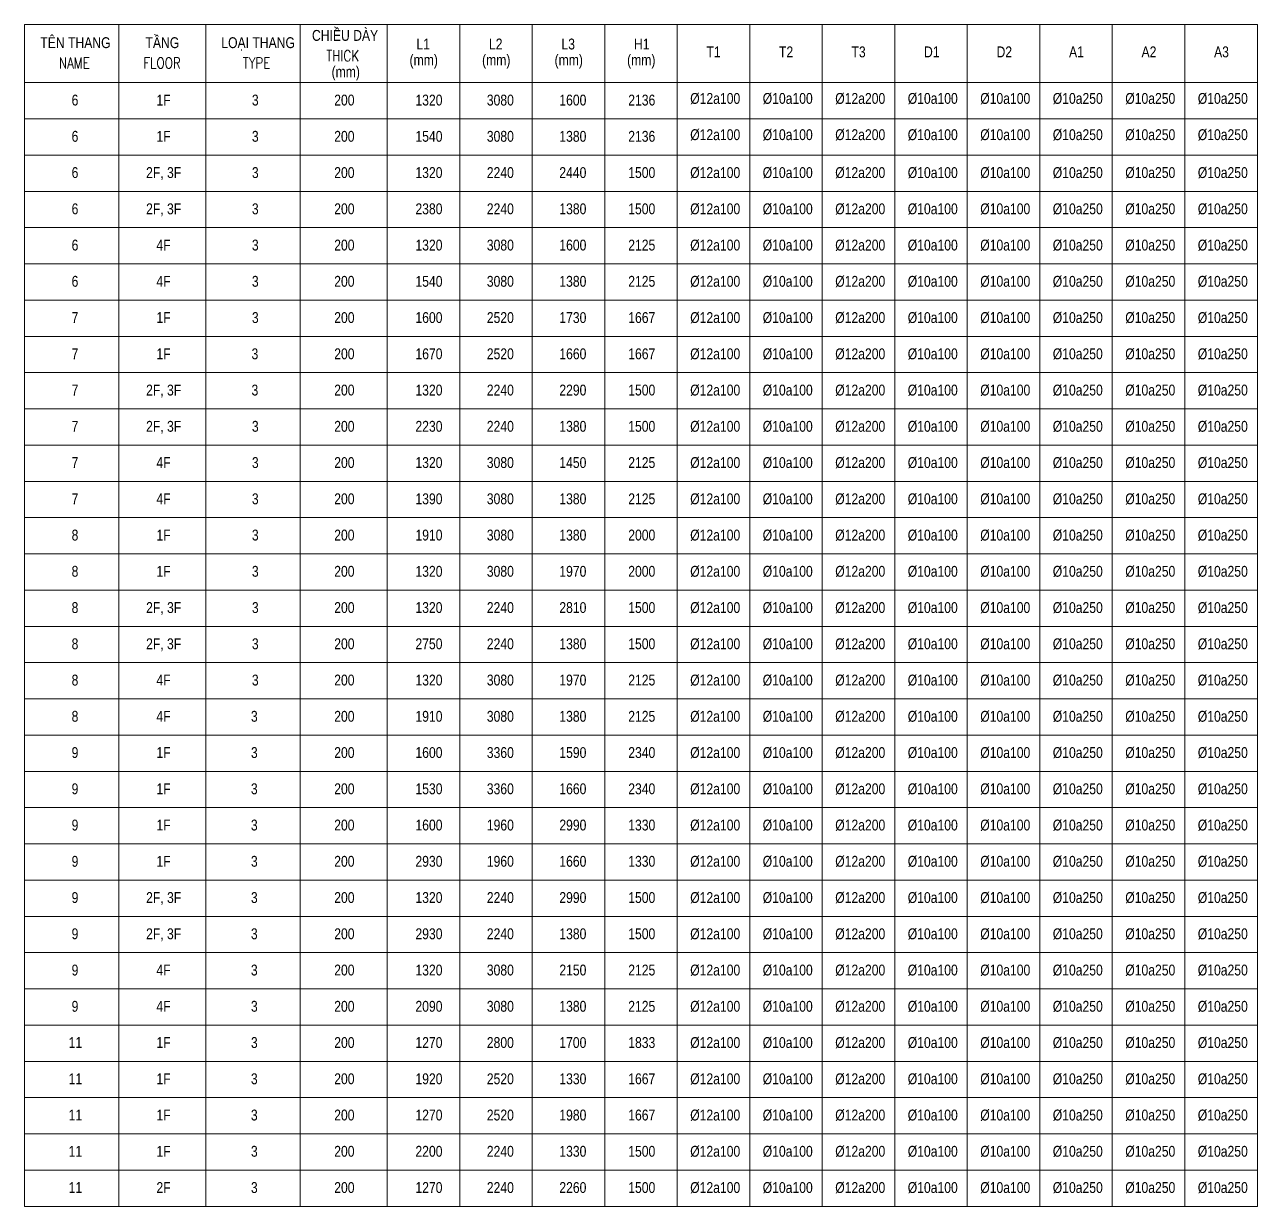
# Model space of a CAD drawing. Header units: millimetres. Extents: x -179076 to 152218, y -28646 to 38481.
# Drawn here: x 31434 to 48434, y 9940 to 26240 of the extents above; entities that cross this region are included whole.
import ezdxf
from ezdxf.enums import TextEntityAlignment as Align

# ---------------------------------------------------------------- set-up
doc = ezdxf.new("R2010")
doc.units = ezdxf.units.MM
doc.layers.add('NDC_S_VN TEXT', color=7, linetype='Continuous', lineweight=20)
doc.layers.add('NDC_Table', color=3, linetype='Continuous', lineweight=20)
doc.styles.add('NDC_EN TXT', font='romans.shx', dxfattribs={"width": 0.8})
doc.styles.add('NDC_VIE TXT', font='arial.ttf', dxfattribs={"width": 0.8})

msp = doc.modelspace()

# ---------------------------------------------------------------- linework, layer by layer
at = {"layer": 'NDC_Table'}
for p, q in [((32733.6, 26240.2), (32733.6, 9940.2)), ((33933.6, 26240.2), (33933.6, 9940.2)), ((35233.6, 26240.2), (35233.6, 9940.2)), ((36433.6, 26240.2), (36433.6, 9940.2)), ((37433.6, 26240.2), (37433.6, 9940.2)), ((38433.6, 26240.2), (38433.6, 9940.2)), ((39433.6, 26240.2), (39433.6, 9940.2)), ((40433.6, 26240.2), (40433.6, 9940.2)), ((41433.6, 26240.2), (41433.6, 9940.2)), ((42433.6, 26240.2), (42433.6, 9940.2)), ((43433.6, 26240.2), (43433.6, 9940.2)), ((44433.6, 26240.2), (44433.6, 9940.2)), ((45433.6, 26240.2), (45433.6, 9940.2)), ((46433.6, 26240.2), (46433.6, 9940.2)), ((47433.6, 26240.2), (47433.6, 9940.2)), ((48433.6, 26240.2), (48433.6, 10940.2)), ((31433.6, 25440.2), (48433.6, 25440.2)), ((31433.6, 24940.2), (48433.6, 24940.2)), ((31433.6, 24440.2), (48433.6, 24440.2)), ((31433.6, 23940.2), (48433.6, 23940.2)), ((31433.6, 23440.2), (48433.6, 23440.2)), ((31433.6, 22940.2), (48433.6, 22940.2)), ((31433.6, 22440.2), (48433.6, 22440.2)), ((31433.6, 21940.2), (48433.6, 21940.2)), ((31433.6, 21440.2), (48433.6, 21440.2)), ((31433.6, 20940.2), (48433.6, 20940.2)), ((31433.6, 20440.2), (48433.6, 20440.2)), ((31433.6, 19940.2), (48433.6, 19940.2)), ((31433.6, 19440.2), (48433.6, 19440.2)), ((31433.6, 18940.2), (48433.6, 18940.2)), ((31433.6, 18440.2), (48433.6, 18440.2)), ((31433.6, 17940.2), (48433.6, 17940.2)), ((31433.6, 17440.2), (48433.6, 17440.2)), ((31433.6, 16940.2), (48433.6, 16940.2)), ((31433.6, 16440.2), (48433.6, 16440.2)), ((31433.6, 15940.2), (48433.6, 15940.2)), ((31433.6, 15440.2), (48433.6, 15440.2)), ((31433.6, 14940.2), (48433.6, 14940.2)), ((31433.6, 14440.2), (48433.6, 14440.2)), ((31433.6, 13940.2), (48433.6, 13940.2)), ((31433.6, 13440.2), (48433.6, 13440.2)), ((31433.6, 12940.2), (48433.6, 12940.2)), ((31433.6, 12440.2), (48433.6, 12440.2)), ((31433.6, 11940.2), (48433.6, 11940.2)), ((31433.6, 11440.2), (48433.6, 11440.2)), ((31433.6, 10940.2), (48433.6, 10940.2)), ((31433.6, 10440.2), (48433.6, 10440.2))]:
    msp.add_line(p, q, dxfattribs=at)
msp.add_lwpolyline([(31433.6, 26240.2), (48433.6, 26240.2), (48433.6, 9940.2), (31433.6, 9940.2)], close=True, dxfattribs=at)

# ---------------------------------------------------------------- texts
at = {"layer": 'NDC_S_VN TEXT', "width": 0.8}
for s, style, p in [('CHIỀU DÀY', 'NDC_VIE TXT', (35396.1, 26091.7)), ('TÊN THANG', 'NDC_VIE TXT', (31649.9, 25991.6)), ('TẦNG', 'NDC_VIE TXT', (33100.1, 25991.6)), ('LOẠI THANG', 'NDC_VIE TXT', (34145.9, 25991.6)), ('L1', 'NDC_VIE TXT', (36836.6, 25972.9)), ('L2', 'NDC_VIE TXT', (37836.6, 25972.9)), ('L3', 'NDC_VIE TXT', (38836.6, 25972.9)), ('H1', 'NDC_VIE TXT', (39836.6, 25972.9)), ('THICK', 'NDC_EN TXT', (35593.6, 25811.1)), ('T1', 'NDC_VIE TXT', (40836.6, 25864.6)), ('T2', 'NDC_VIE TXT', (41836.6, 25864.6)), ('T3', 'NDC_VIE TXT', (42836.6, 25864.6)), ('D1', 'NDC_VIE TXT', (43836.6, 25864.6)), ('D2', 'NDC_VIE TXT', (44836.6, 25864.6)), ('A1', 'NDC_VIE TXT', (45836.6, 25864.6)), ('A2', 'NDC_VIE TXT', (46836.6, 25864.6)), ('A3', 'NDC_VIE TXT', (47836.6, 25864.6)), ('NAME', 'NDC_EN TXT', (31906, 25711)), ('FLOOR', 'NDC_EN TXT', (33071.7, 25711)), ('TYPE ', 'NDC_EN TXT', (34440.6, 25711)), ('(mm)', 'NDC_VIE TXT', (35666.4, 25590.3)), ('(mm)', 'NDC_VIE TXT', (36741.7, 25753.7)), ('(mm)', 'NDC_VIE TXT', (37741.7, 25753.7)), ('(mm)', 'NDC_VIE TXT', (38741.7, 25753.7)), ('(mm)', 'NDC_VIE TXT', (39741.7, 25753.7)), ('6', 'NDC_VIE TXT', (32081.2, 25199.7)), ('1F', 'NDC_VIE TXT', (33250.8, 25199.7)), ('3', 'NDC_VIE TXT', (34567.5, 25199.7)), ('200', 'NDC_VIE TXT', (35702.8, 25199.7)), ('1320', 'NDC_VIE TXT', (36822.7, 25199.7)), ('3080', 'NDC_VIE TXT', (37807.3, 25199.7)), ('1600', 'NDC_VIE TXT', (38807.3, 25199.7)), ('2136', 'NDC_VIE TXT', (39757.8, 25199.7)), ('%%c12a100', 'NDC_VIE TXT', (40612.2, 25222.4)), ('%%c10a100', 'NDC_VIE TXT', (41612.2, 25222.4)), ('%%c12a200', 'NDC_VIE TXT', (42612.2, 25222.4)), ('%%c10a100', 'NDC_VIE TXT', (43612.2, 25222.4)), ('%%c10a100', 'NDC_VIE TXT', (44612.2, 25222.4)), ('%%c10a250', 'NDC_VIE TXT', (45612.2, 25222.4)), ('%%c10a250', 'NDC_VIE TXT', (46612.2, 25222.4)), ('%%c10a250', 'NDC_VIE TXT', (47612.2, 25222.4)), ('6', 'NDC_VIE TXT', (32081.2, 24699.7)), ('1F', 'NDC_VIE TXT', (33250.8, 24699.7)), ('3', 'NDC_VIE TXT', (34567.5, 24699.7)), ('200', 'NDC_VIE TXT', (35702.8, 24699.7)), ('1540', 'NDC_VIE TXT', (36822.7, 24699.7)), ('3080', 'NDC_VIE TXT', (37807.3, 24699.7)), ('1380', 'NDC_VIE TXT', (38807.3, 24699.7)), ('2136', 'NDC_VIE TXT', (39757.8, 24699.7)), ('%%c12a100', 'NDC_VIE TXT', (40612.2, 24722.4)), ('%%c10a100', 'NDC_VIE TXT', (41612.2, 24722.4)), ('%%c12a200', 'NDC_VIE TXT', (42612.2, 24722.4)), ('%%c10a100', 'NDC_VIE TXT', (43612.2, 24722.4)), ('%%c10a100', 'NDC_VIE TXT', (44612.2, 24722.4)), ('%%c10a250', 'NDC_VIE TXT', (45612.2, 24722.4)), ('%%c10a250', 'NDC_VIE TXT', (46612.2, 24722.4)), ('%%c10a250', 'NDC_VIE TXT', (47612.2, 24722.4)), ('6', 'NDC_VIE TXT', (32081.2, 24199.7)), ('2F, 3F', 'NDC_VIE TXT', (33108.2, 24199.7)), ('3', 'NDC_VIE TXT', (34567.5, 24199.7)), ('200', 'NDC_VIE TXT', (35702.8, 24199.7)), ('1320', 'NDC_VIE TXT', (36822.7, 24199.7)), ('2240', 'NDC_VIE TXT', (37807.3, 24199.7)), ('2440', 'NDC_VIE TXT', (38807.3, 24199.7)), ('1500', 'NDC_VIE TXT', (39757.8, 24199.7)), ('%%c12a100', 'NDC_VIE TXT', (40612.2, 24199.7)), ('%%c10a100', 'NDC_VIE TXT', (41612.2, 24199.7)), ('%%c12a200', 'NDC_VIE TXT', (42612.2, 24199.7)), ('%%c10a100', 'NDC_VIE TXT', (43612.2, 24199.7)), ('%%c10a100', 'NDC_VIE TXT', (44612.2, 24199.7)), ('%%c10a250', 'NDC_VIE TXT', (45612.2, 24199.7)), ('%%c10a250', 'NDC_VIE TXT', (46612.2, 24199.7)), ('%%c10a250', 'NDC_VIE TXT', (47612.2, 24199.7)), ('6', 'NDC_VIE TXT', (32081.2, 23699.7)), ('2F, 3F', 'NDC_VIE TXT', (33108.2, 23699.7)), ('3', 'NDC_VIE TXT', (34567.5, 23699.7)), ('200', 'NDC_VIE TXT', (35702.8, 23699.7)), ('2380', 'NDC_VIE TXT', (36822.7, 23699.7)), ('2240', 'NDC_VIE TXT', (37807.3, 23699.7)), ('1380', 'NDC_VIE TXT', (38807.3, 23699.7)), ('1500', 'NDC_VIE TXT', (39757.8, 23699.7)), ('%%c12a100', 'NDC_VIE TXT', (40612.2, 23699.7)), ('%%c10a100', 'NDC_VIE TXT', (41612.2, 23699.7)), ('%%c12a200', 'NDC_VIE TXT', (42612.2, 23699.7)), ('%%c10a100', 'NDC_VIE TXT', (43612.2, 23699.7)), ('%%c10a100', 'NDC_VIE TXT', (44612.2, 23699.7)), ('%%c10a250', 'NDC_VIE TXT', (45612.2, 23699.7)), ('%%c10a250', 'NDC_VIE TXT', (46612.2, 23699.7)), ('%%c10a250', 'NDC_VIE TXT', (47612.2, 23699.7)), ('6', 'NDC_VIE TXT', (32081.2, 23199.7)), ('4F', 'NDC_VIE TXT', (33250.8, 23199.7)), ('3', 'NDC_VIE TXT', (34567.5, 23199.7)), ('200', 'NDC_VIE TXT', (35702.8, 23199.7)), ('1320', 'NDC_VIE TXT', (36822.7, 23199.7)), ('3080', 'NDC_VIE TXT', (37807.3, 23199.7)), ('1600', 'NDC_VIE TXT', (38807.3, 23199.7)), ('2125', 'NDC_VIE TXT', (39757.8, 23199.7)), ('%%c12a100', 'NDC_VIE TXT', (40612.2, 23199.7)), ('%%c10a100', 'NDC_VIE TXT', (41612.2, 23199.7)), ('%%c12a200', 'NDC_VIE TXT', (42612.2, 23199.7)), ('%%c10a100', 'NDC_VIE TXT', (43612.2, 23199.7)), ('%%c10a100', 'NDC_VIE TXT', (44612.2, 23199.7)), ('%%c10a250', 'NDC_VIE TXT', (45612.2, 23199.7)), ('%%c10a250', 'NDC_VIE TXT', (46612.2, 23199.7)), ('%%c10a250', 'NDC_VIE TXT', (47612.2, 23199.7)), ('%%c12a100', 'NDC_VIE TXT', (40612.2, 22699.7)), ('%%c10a100', 'NDC_VIE TXT', (41612.2, 22699.7)), ('%%c12a200', 'NDC_VIE TXT', (42612.2, 22699.7)), ('%%c10a100', 'NDC_VIE TXT', (43612.2, 22699.7)), ('%%c10a100', 'NDC_VIE TXT', (44612.2, 22699.7)), ('%%c10a250', 'NDC_VIE TXT', (45612.2, 22699.7)), ('%%c10a250', 'NDC_VIE TXT', (46612.2, 22699.7)), ('%%c10a250', 'NDC_VIE TXT', (47612.2, 22699.7)), ('6', 'NDC_VIE TXT', (32081.2, 22699.7)), ('4F', 'NDC_VIE TXT', (33250.8, 22699.7)), ('3', 'NDC_VIE TXT', (34567.5, 22699.7)), ('200', 'NDC_VIE TXT', (35702.8, 22699.7)), ('1540', 'NDC_VIE TXT', (36822.7, 22699.7)), ('3080', 'NDC_VIE TXT', (37807.3, 22699.7)), ('1380', 'NDC_VIE TXT', (38807.3, 22699.7)), ('2125', 'NDC_VIE TXT', (39757.8, 22699.7)), ('7', 'NDC_VIE TXT', (32081.2, 22199.7)), ('1F', 'NDC_VIE TXT', (33250.8, 22199.7)), ('3', 'NDC_VIE TXT', (34567.5, 22199.7)), ('200', 'NDC_VIE TXT', (35702.8, 22199.7)), ('1600', 'NDC_VIE TXT', (36822.7, 22199.7)), ('2520', 'NDC_VIE TXT', (37807.3, 22199.7)), ('1730', 'NDC_VIE TXT', (38807.3, 22199.7)), ('1667', 'NDC_VIE TXT', (39757.8, 22199.7)), ('%%c12a100', 'NDC_VIE TXT', (40612.2, 22199.7)), ('%%c10a100', 'NDC_VIE TXT', (41612.2, 22199.7)), ('%%c12a200', 'NDC_VIE TXT', (42612.2, 22199.7)), ('%%c10a100', 'NDC_VIE TXT', (43612.2, 22199.7)), ('%%c10a100', 'NDC_VIE TXT', (44612.2, 22199.7)), ('%%c10a250', 'NDC_VIE TXT', (45612.2, 22199.7)), ('%%c10a250', 'NDC_VIE TXT', (46612.2, 22199.7)), ('%%c10a250', 'NDC_VIE TXT', (47612.2, 22199.7)), ('7', 'NDC_VIE TXT', (32081.2, 21699.7)), ('1F', 'NDC_VIE TXT', (33250.8, 21699.7)), ('3', 'NDC_VIE TXT', (34562.2, 21699.7)), ('200', 'NDC_VIE TXT', (35702.8, 21699.7)), ('1670', 'NDC_VIE TXT', (36822.7, 21699.7)), ('2520', 'NDC_VIE TXT', (37807.3, 21699.7)), ('1660', 'NDC_VIE TXT', (38807.3, 21699.7)), ('1667', 'NDC_VIE TXT', (39757.8, 21699.7)), ('%%c12a100', 'NDC_VIE TXT', (40612.2, 21699.7)), ('%%c10a100', 'NDC_VIE TXT', (41612.2, 21699.7)), ('%%c12a200', 'NDC_VIE TXT', (42612.2, 21699.7)), ('%%c10a100', 'NDC_VIE TXT', (43612.2, 21699.7)), ('%%c10a100', 'NDC_VIE TXT', (44612.2, 21699.7)), ('%%c10a250', 'NDC_VIE TXT', (45612.2, 21699.7)), ('%%c10a250', 'NDC_VIE TXT', (46612.2, 21699.7)), ('%%c10a250', 'NDC_VIE TXT', (47612.2, 21699.7)), ('7', 'NDC_VIE TXT', (32081.2, 21199.7)), ('2F, 3F', 'NDC_VIE TXT', (33108.2, 21199.7)), ('3', 'NDC_VIE TXT', (34562.2, 21199.7)), ('200', 'NDC_VIE TXT', (35702.8, 21199.7)), ('1320', 'NDC_VIE TXT', (36822.7, 21199.7)), ('2240', 'NDC_VIE TXT', (37807.3, 21199.7)), ('2290', 'NDC_VIE TXT', (38807.3, 21199.7)), ('1500', 'NDC_VIE TXT', (39757.8, 21199.7)), ('%%c12a100', 'NDC_VIE TXT', (40612.2, 21199.7)), ('%%c10a100', 'NDC_VIE TXT', (41612.2, 21199.7)), ('%%c12a200', 'NDC_VIE TXT', (42612.2, 21199.7)), ('%%c10a100', 'NDC_VIE TXT', (43612.2, 21199.7)), ('%%c10a100', 'NDC_VIE TXT', (44612.2, 21199.7)), ('%%c10a250', 'NDC_VIE TXT', (45612.2, 21199.7)), ('%%c10a250', 'NDC_VIE TXT', (46612.2, 21199.7)), ('%%c10a250', 'NDC_VIE TXT', (47612.2, 21199.7)), ('7', 'NDC_VIE TXT', (32081.2, 20699.7)), ('2F, 3F', 'NDC_VIE TXT', (33108.2, 20699.7)), ('3', 'NDC_VIE TXT', (34567.5, 20699.7)), ('200', 'NDC_VIE TXT', (35702.8, 20699.7)), ('2230', 'NDC_VIE TXT', (36822.7, 20699.7)), ('2240', 'NDC_VIE TXT', (37807.3, 20699.7)), ('1380', 'NDC_VIE TXT', (38807.3, 20699.7)), ('1500', 'NDC_VIE TXT', (39757.8, 20699.7)), ('%%c12a100', 'NDC_VIE TXT', (40612.2, 20699.7)), ('%%c10a100', 'NDC_VIE TXT', (41612.2, 20699.7)), ('%%c12a200', 'NDC_VIE TXT', (42612.2, 20699.7)), ('%%c10a100', 'NDC_VIE TXT', (43612.2, 20699.7)), ('%%c10a100', 'NDC_VIE TXT', (44612.2, 20699.7)), ('%%c10a250', 'NDC_VIE TXT', (45612.2, 20699.7)), ('%%c10a250', 'NDC_VIE TXT', (46612.2, 20699.7)), ('%%c10a250', 'NDC_VIE TXT', (47612.2, 20699.7)), ('7', 'NDC_VIE TXT', (32081.2, 20199.7)), ('4F', 'NDC_VIE TXT', (33250.8, 20199.7)), ('3', 'NDC_VIE TXT', (34567.5, 20199.7)), ('200', 'NDC_VIE TXT', (35702.8, 20199.7)), ('1320', 'NDC_VIE TXT', (36822.7, 20199.7)), ('3080', 'NDC_VIE TXT', (37807.3, 20199.7)), ('1450', 'NDC_VIE TXT', (38807.3, 20199.7)), ('2125', 'NDC_VIE TXT', (39757.8, 20199.7)), ('%%c12a100', 'NDC_VIE TXT', (40612.2, 20199.7)), ('%%c10a100', 'NDC_VIE TXT', (41612.2, 20199.7)), ('%%c12a200', 'NDC_VIE TXT', (42612.2, 20199.7)), ('%%c10a100', 'NDC_VIE TXT', (43612.2, 20199.7)), ('%%c10a100', 'NDC_VIE TXT', (44612.2, 20199.7)), ('%%c10a250', 'NDC_VIE TXT', (45612.2, 20199.7)), ('%%c10a250', 'NDC_VIE TXT', (46612.2, 20199.7)), ('%%c10a250', 'NDC_VIE TXT', (47612.2, 20199.7)), ('7', 'NDC_VIE TXT', (32081.2, 19699.7)), ('4F', 'NDC_VIE TXT', (33250.8, 19699.7)), ('3', 'NDC_VIE TXT', (34567.5, 19699.7)), ('200', 'NDC_VIE TXT', (35702.8, 19699.7)), ('1390', 'NDC_VIE TXT', (36822.7, 19699.7)), ('3080', 'NDC_VIE TXT', (37807.3, 19699.7)), ('1380', 'NDC_VIE TXT', (38807.3, 19699.7)), ('2125', 'NDC_VIE TXT', (39757.8, 19699.7)), ('%%c12a100', 'NDC_VIE TXT', (40612.2, 19699.7)), ('%%c10a100', 'NDC_VIE TXT', (41612.2, 19699.7)), ('%%c12a200', 'NDC_VIE TXT', (42612.2, 19699.7)), ('%%c10a100', 'NDC_VIE TXT', (43612.2, 19699.7)), ('%%c10a100', 'NDC_VIE TXT', (44612.2, 19699.7)), ('%%c10a250', 'NDC_VIE TXT', (45612.2, 19699.7)), ('%%c10a250', 'NDC_VIE TXT', (46612.2, 19699.7)), ('%%c10a250', 'NDC_VIE TXT', (47612.2, 19699.7)), ('8', 'NDC_VIE TXT', (32081.2, 19199.7)), ('1F', 'NDC_VIE TXT', (33250.8, 19199.7)), ('3', 'NDC_VIE TXT', (34567.5, 19199.7)), ('200', 'NDC_VIE TXT', (35702.8, 19199.7)), ('1910', 'NDC_VIE TXT', (36822.7, 19199.7)), ('3080', 'NDC_VIE TXT', (37807.3, 19199.7)), ('1380', 'NDC_VIE TXT', (38807.3, 19199.7)), ('2000', 'NDC_VIE TXT', (39757.8, 19199.7)), ('%%c12a100', 'NDC_VIE TXT', (40612.2, 19199.7)), ('%%c10a100', 'NDC_VIE TXT', (41612.2, 19199.7)), ('%%c12a200', 'NDC_VIE TXT', (42612.2, 19199.7)), ('%%c10a100', 'NDC_VIE TXT', (43612.2, 19199.7)), ('%%c10a100', 'NDC_VIE TXT', (44612.2, 19199.7)), ('%%c10a250', 'NDC_VIE TXT', (45612.2, 19199.7)), ('%%c10a250', 'NDC_VIE TXT', (46612.2, 19199.7)), ('%%c10a250', 'NDC_VIE TXT', (47612.2, 19199.7)), ('8', 'NDC_VIE TXT', (32081.2, 18699.7)), ('1F', 'NDC_VIE TXT', (33250.8, 18699.7)), ('3', 'NDC_VIE TXT', (34567.5, 18699.7)), ('200', 'NDC_VIE TXT', (35702.8, 18699.7)), ('1320', 'NDC_VIE TXT', (36822.7, 18699.7)), ('3080', 'NDC_VIE TXT', (37807.3, 18699.7)), ('1970', 'NDC_VIE TXT', (38807.3, 18699.7)), ('2000', 'NDC_VIE TXT', (39757.8, 18699.7)), ('%%c12a100', 'NDC_VIE TXT', (40612.2, 18699.7)), ('%%c10a100', 'NDC_VIE TXT', (41612.2, 18699.7)), ('%%c12a200', 'NDC_VIE TXT', (42612.2, 18699.7)), ('%%c10a100', 'NDC_VIE TXT', (43612.2, 18699.7)), ('%%c10a100', 'NDC_VIE TXT', (44612.2, 18699.7)), ('%%c10a250', 'NDC_VIE TXT', (45612.2, 18699.7)), ('%%c10a250', 'NDC_VIE TXT', (46612.2, 18699.7)), ('%%c10a250', 'NDC_VIE TXT', (47612.2, 18699.7)), ('8', 'NDC_VIE TXT', (32081.2, 18199.7)), ('2F, 3F', 'NDC_VIE TXT', (33108.2, 18199.7)), ('3', 'NDC_VIE TXT', (34567.5, 18199.7)), ('200', 'NDC_VIE TXT', (35702.8, 18199.7)), ('1320', 'NDC_VIE TXT', (36822.7, 18199.7)), ('2240', 'NDC_VIE TXT', (37807.3, 18199.7)), ('2810', 'NDC_VIE TXT', (38807.3, 18199.7)), ('1500', 'NDC_VIE TXT', (39757.8, 18199.7)), ('%%c12a100', 'NDC_VIE TXT', (40612.2, 18199.7)), ('%%c10a100', 'NDC_VIE TXT', (41612.2, 18199.7)), ('%%c12a200', 'NDC_VIE TXT', (42612.2, 18199.7)), ('%%c10a100', 'NDC_VIE TXT', (43612.2, 18199.7)), ('%%c10a100', 'NDC_VIE TXT', (44612.2, 18199.7)), ('%%c10a250', 'NDC_VIE TXT', (45612.2, 18199.7)), ('%%c10a250', 'NDC_VIE TXT', (46612.2, 18199.7)), ('%%c10a250', 'NDC_VIE TXT', (47612.2, 18199.7)), ('8', 'NDC_VIE TXT', (32081.2, 17699.7)), ('2F, 3F', 'NDC_VIE TXT', (33108.2, 17699.7)), ('3', 'NDC_VIE TXT', (34567.5, 17699.7)), ('200', 'NDC_VIE TXT', (35702.8, 17699.7)), ('2750', 'NDC_VIE TXT', (36822.7, 17699.7)), ('2240', 'NDC_VIE TXT', (37807.3, 17699.7)), ('1380', 'NDC_VIE TXT', (38807.3, 17699.7)), ('1500', 'NDC_VIE TXT', (39757.8, 17699.7)), ('%%c12a100', 'NDC_VIE TXT', (40612.2, 17699.7)), ('%%c10a100', 'NDC_VIE TXT', (41612.2, 17699.7)), ('%%c12a200', 'NDC_VIE TXT', (42612.2, 17699.7)), ('%%c10a100', 'NDC_VIE TXT', (43612.2, 17699.7)), ('%%c10a100', 'NDC_VIE TXT', (44612.2, 17699.7)), ('%%c10a250', 'NDC_VIE TXT', (45612.2, 17699.7)), ('%%c10a250', 'NDC_VIE TXT', (46612.2, 17699.7)), ('%%c10a250', 'NDC_VIE TXT', (47612.2, 17699.7)), ('8', 'NDC_VIE TXT', (32081.2, 17199.7)), ('4F', 'NDC_VIE TXT', (33250.8, 17199.7)), ('3', 'NDC_VIE TXT', (34567.5, 17199.7)), ('200', 'NDC_VIE TXT', (35702.8, 17199.7)), ('1320', 'NDC_VIE TXT', (36822.7, 17199.7)), ('3080', 'NDC_VIE TXT', (37807.3, 17199.7)), ('1970', 'NDC_VIE TXT', (38807.3, 17199.7)), ('2125', 'NDC_VIE TXT', (39757.8, 17199.7)), ('%%c12a100', 'NDC_VIE TXT', (40612.2, 17199.7)), ('%%c10a100', 'NDC_VIE TXT', (41612.2, 17199.7)), ('%%c12a200', 'NDC_VIE TXT', (42612.2, 17199.7)), ('%%c10a100', 'NDC_VIE TXT', (43612.2, 17199.7)), ('%%c10a100', 'NDC_VIE TXT', (44612.2, 17199.7)), ('%%c10a250', 'NDC_VIE TXT', (45612.2, 17199.7)), ('%%c10a250', 'NDC_VIE TXT', (46612.2, 17199.7)), ('%%c10a250', 'NDC_VIE TXT', (47612.2, 17199.7)), ('8', 'NDC_VIE TXT', (32081.2, 16699.7)), ('4F', 'NDC_VIE TXT', (33250.8, 16699.7)), ('3', 'NDC_VIE TXT', (34554, 16699.7)), ('200', 'NDC_VIE TXT', (35702.8, 16699.7)), ('1910', 'NDC_VIE TXT', (36822.7, 16699.7)), ('3080', 'NDC_VIE TXT', (37807.3, 16699.7)), ('1380', 'NDC_VIE TXT', (38807.3, 16699.7)), ('2125', 'NDC_VIE TXT', (39757.8, 16699.7)), ('%%c12a100', 'NDC_VIE TXT', (40612.2, 16699.7)), ('%%c10a100', 'NDC_VIE TXT', (41612.2, 16699.7)), ('%%c12a200', 'NDC_VIE TXT', (42612.2, 16699.7)), ('%%c10a100', 'NDC_VIE TXT', (43612.2, 16699.7)), ('%%c10a100', 'NDC_VIE TXT', (44612.2, 16699.7)), ('%%c10a250', 'NDC_VIE TXT', (45612.2, 16699.7)), ('%%c10a250', 'NDC_VIE TXT', (46612.2, 16699.7)), ('%%c10a250', 'NDC_VIE TXT', (47612.2, 16699.7)), ('9', 'NDC_VIE TXT', (32081.2, 16199.7)), ('1F', 'NDC_VIE TXT', (33250.8, 16199.7)), ('3', 'NDC_VIE TXT', (34554, 16199.7)), ('200', 'NDC_VIE TXT', (35702.8, 16199.7)), ('1600', 'NDC_VIE TXT', (36822.7, 16199.7)), ('3360', 'NDC_VIE TXT', (37807.3, 16199.7)), ('1590', 'NDC_VIE TXT', (38807.3, 16199.7)), ('2340', 'NDC_VIE TXT', (39757.8, 16199.7)), ('%%c12a100', 'NDC_VIE TXT', (40612.2, 16199.7)), ('%%c10a100', 'NDC_VIE TXT', (41612.2, 16199.7)), ('%%c12a200', 'NDC_VIE TXT', (42612.2, 16199.7)), ('%%c10a100', 'NDC_VIE TXT', (43612.2, 16199.7)), ('%%c10a100', 'NDC_VIE TXT', (44612.2, 16199.7)), ('%%c10a250', 'NDC_VIE TXT', (45612.2, 16199.7)), ('%%c10a250', 'NDC_VIE TXT', (46612.2, 16199.7)), ('%%c10a250', 'NDC_VIE TXT', (47612.2, 16199.7)), ('9', 'NDC_VIE TXT', (32081.2, 15699.7)), ('1F', 'NDC_VIE TXT', (33250.8, 15699.7)), ('3', 'NDC_VIE TXT', (34554, 15699.7)), ('200', 'NDC_VIE TXT', (35702.8, 15699.7)), ('1530', 'NDC_VIE TXT', (36822.7, 15699.7)), ('3360', 'NDC_VIE TXT', (37807.3, 15699.7)), ('1660', 'NDC_VIE TXT', (38807.3, 15699.7)), ('2340', 'NDC_VIE TXT', (39757.8, 15699.7)), ('%%c12a100', 'NDC_VIE TXT', (40612.2, 15699.7)), ('%%c10a100', 'NDC_VIE TXT', (41612.2, 15699.7)), ('%%c12a200', 'NDC_VIE TXT', (42612.2, 15699.7)), ('%%c10a100', 'NDC_VIE TXT', (43612.2, 15699.7)), ('%%c10a100', 'NDC_VIE TXT', (44612.2, 15699.7)), ('%%c10a250', 'NDC_VIE TXT', (45612.2, 15699.7)), ('%%c10a250', 'NDC_VIE TXT', (46612.2, 15699.7)), ('%%c10a250', 'NDC_VIE TXT', (47612.2, 15699.7)), ('9', 'NDC_VIE TXT', (32081.2, 15199.7)), ('1F', 'NDC_VIE TXT', (33250.8, 15199.7)), ('3', 'NDC_VIE TXT', (34554, 15199.7)), ('200', 'NDC_VIE TXT', (35702.8, 15199.7)), ('1600', 'NDC_VIE TXT', (36822.7, 15199.7)), ('1960', 'NDC_VIE TXT', (37807.3, 15199.7)), ('2990', 'NDC_VIE TXT', (38807.3, 15199.7)), ('1330', 'NDC_VIE TXT', (39757.8, 15199.7)), ('%%c12a100', 'NDC_VIE TXT', (40612.2, 15199.7)), ('%%c10a100', 'NDC_VIE TXT', (41612.2, 15199.7)), ('%%c12a200', 'NDC_VIE TXT', (42612.2, 15199.7)), ('%%c10a100', 'NDC_VIE TXT', (43612.2, 15199.7)), ('%%c10a100', 'NDC_VIE TXT', (44612.2, 15199.7)), ('%%c10a250', 'NDC_VIE TXT', (45612.2, 15199.7)), ('%%c10a250', 'NDC_VIE TXT', (46612.2, 15199.7)), ('%%c10a250', 'NDC_VIE TXT', (47612.2, 15199.7)), ('9', 'NDC_VIE TXT', (32081.2, 14699.7)), ('1F', 'NDC_VIE TXT', (33250.8, 14699.7)), ('3', 'NDC_VIE TXT', (34554, 14699.7)), ('200', 'NDC_VIE TXT', (35702.8, 14699.7)), ('2930', 'NDC_VIE TXT', (36822.7, 14699.7)), ('1960', 'NDC_VIE TXT', (37807.3, 14699.7)), ('1660', 'NDC_VIE TXT', (38807.3, 14699.7)), ('1330', 'NDC_VIE TXT', (39757.8, 14699.7)), ('%%c12a100', 'NDC_VIE TXT', (40612.2, 14699.7)), ('%%c10a100', 'NDC_VIE TXT', (41612.2, 14699.7)), ('%%c12a200', 'NDC_VIE TXT', (42612.2, 14699.7)), ('%%c10a100', 'NDC_VIE TXT', (43612.2, 14699.7)), ('%%c10a100', 'NDC_VIE TXT', (44612.2, 14699.7)), ('%%c10a250', 'NDC_VIE TXT', (45612.2, 14699.7)), ('%%c10a250', 'NDC_VIE TXT', (46612.2, 14699.7)), ('%%c10a250', 'NDC_VIE TXT', (47612.2, 14699.7)), ('%%c12a100', 'NDC_VIE TXT', (40612.2, 14199.7)), ('%%c10a100', 'NDC_VIE TXT', (41612.2, 14199.7)), ('%%c12a200', 'NDC_VIE TXT', (42612.2, 14199.7)), ('%%c10a100', 'NDC_VIE TXT', (43612.2, 14199.7)), ('%%c10a100', 'NDC_VIE TXT', (44612.2, 14199.7)), ('%%c10a250', 'NDC_VIE TXT', (45612.2, 14199.7)), ('%%c10a250', 'NDC_VIE TXT', (46612.2, 14199.7)), ('%%c10a250', 'NDC_VIE TXT', (47612.2, 14199.7)), ('9', 'NDC_VIE TXT', (32081.2, 14199.7)), ('2F, 3F', 'NDC_VIE TXT', (33108.2, 14199.7)), ('3', 'NDC_VIE TXT', (34554, 14199.7)), ('200', 'NDC_VIE TXT', (35702.8, 14199.7)), ('1320', 'NDC_VIE TXT', (36822.7, 14199.7)), ('2240', 'NDC_VIE TXT', (37807.3, 14199.7)), ('2990', 'NDC_VIE TXT', (38807.3, 14199.7)), ('1500', 'NDC_VIE TXT', (39757.8, 14199.7)), ('9', 'NDC_VIE TXT', (32081.2, 13699.7)), ('2F, 3F', 'NDC_VIE TXT', (33108.2, 13699.7)), ('3', 'NDC_VIE TXT', (34554, 13699.7)), ('200', 'NDC_VIE TXT', (35702.8, 13699.7)), ('2930', 'NDC_VIE TXT', (36822.7, 13699.7)), ('2240', 'NDC_VIE TXT', (37807.3, 13699.7)), ('1380', 'NDC_VIE TXT', (38807.3, 13699.7)), ('1500', 'NDC_VIE TXT', (39757.8, 13699.7)), ('%%c12a100', 'NDC_VIE TXT', (40612.2, 13699.7)), ('%%c10a100', 'NDC_VIE TXT', (41612.2, 13699.7)), ('%%c12a200', 'NDC_VIE TXT', (42612.2, 13699.7)), ('%%c10a100', 'NDC_VIE TXT', (43612.2, 13699.7)), ('%%c10a100', 'NDC_VIE TXT', (44612.2, 13699.7)), ('%%c10a250', 'NDC_VIE TXT', (45612.2, 13699.7)), ('%%c10a250', 'NDC_VIE TXT', (46612.2, 13699.7)), ('%%c10a250', 'NDC_VIE TXT', (47612.2, 13699.7)), ('9', 'NDC_VIE TXT', (32081.2, 13199.7)), ('4F', 'NDC_VIE TXT', (33250.8, 13199.7)), ('3', 'NDC_VIE TXT', (34554, 13199.7)), ('200', 'NDC_VIE TXT', (35702.8, 13199.7)), ('1320', 'NDC_VIE TXT', (36822.7, 13199.7)), ('3080', 'NDC_VIE TXT', (37807.3, 13199.7)), ('2150', 'NDC_VIE TXT', (38807.3, 13199.7)), ('2125', 'NDC_VIE TXT', (39757.8, 13199.7)), ('%%c12a100', 'NDC_VIE TXT', (40612.2, 13199.7)), ('%%c10a100', 'NDC_VIE TXT', (41612.2, 13199.7)), ('%%c12a200', 'NDC_VIE TXT', (42612.2, 13199.7)), ('%%c10a100', 'NDC_VIE TXT', (43612.2, 13199.7)), ('%%c10a100', 'NDC_VIE TXT', (44612.2, 13199.7)), ('%%c10a250', 'NDC_VIE TXT', (45612.2, 13199.7)), ('%%c10a250', 'NDC_VIE TXT', (46612.2, 13199.7)), ('%%c10a250', 'NDC_VIE TXT', (47612.2, 13199.7)), ('9', 'NDC_VIE TXT', (32081.2, 12699.7)), ('4F', 'NDC_VIE TXT', (33250.8, 12699.7)), ('3', 'NDC_VIE TXT', (34554, 12699.7)), ('200', 'NDC_VIE TXT', (35702.8, 12699.7)), ('2090', 'NDC_VIE TXT', (36822.7, 12699.7)), ('3080', 'NDC_VIE TXT', (37807.3, 12699.7)), ('1380', 'NDC_VIE TXT', (38807.3, 12699.7)), ('2125', 'NDC_VIE TXT', (39757.8, 12699.7)), ('%%c12a100', 'NDC_VIE TXT', (40612.2, 12699.7)), ('%%c10a100', 'NDC_VIE TXT', (41612.2, 12699.7)), ('%%c12a200', 'NDC_VIE TXT', (42612.2, 12699.7)), ('%%c10a100', 'NDC_VIE TXT', (43612.2, 12699.7)), ('%%c10a100', 'NDC_VIE TXT', (44612.2, 12699.7)), ('%%c10a250', 'NDC_VIE TXT', (45612.2, 12699.7)), ('%%c10a250', 'NDC_VIE TXT', (46612.2, 12699.7)), ('%%c10a250', 'NDC_VIE TXT', (47612.2, 12699.7)), ('11', 'NDC_VIE TXT', (32039.8, 12199.7)), ('1F', 'NDC_VIE TXT', (33250.8, 12199.7)), ('3', 'NDC_VIE TXT', (34554, 12199.7)), ('200', 'NDC_VIE TXT', (35702.8, 12199.7)), ('1270', 'NDC_VIE TXT', (36822.7, 12199.7)), ('2800', 'NDC_VIE TXT', (37807.3, 12199.7)), ('1700', 'NDC_VIE TXT', (38807.3, 12199.7)), ('1833', 'NDC_VIE TXT', (39757.8, 12199.7)), ('%%c12a100', 'NDC_VIE TXT', (40612.2, 12199.7)), ('%%c10a100', 'NDC_VIE TXT', (41612.2, 12199.7)), ('%%c12a200', 'NDC_VIE TXT', (42612.2, 12199.7)), ('%%c10a100', 'NDC_VIE TXT', (43612.2, 12199.7)), ('%%c10a100', 'NDC_VIE TXT', (44612.2, 12199.7)), ('%%c10a250', 'NDC_VIE TXT', (45612.2, 12199.7)), ('%%c10a250', 'NDC_VIE TXT', (46612.2, 12199.7)), ('%%c10a250', 'NDC_VIE TXT', (47612.2, 12199.7)), ('11', 'NDC_VIE TXT', (32039.8, 11699.7)), ('1F', 'NDC_VIE TXT', (33250.8, 11699.7)), ('3', 'NDC_VIE TXT', (34554, 11699.7)), ('200', 'NDC_VIE TXT', (35702.8, 11699.7)), ('1920', 'NDC_VIE TXT', (36822.7, 11699.7)), ('2520', 'NDC_VIE TXT', (37807.3, 11699.7)), ('1330', 'NDC_VIE TXT', (38807.3, 11699.7)), ('1667', 'NDC_VIE TXT', (39757.8, 11699.7)), ('%%c12a100', 'NDC_VIE TXT', (40612.2, 11699.7)), ('%%c10a100', 'NDC_VIE TXT', (41612.2, 11699.7)), ('%%c12a200', 'NDC_VIE TXT', (42612.2, 11699.7)), ('%%c10a100', 'NDC_VIE TXT', (43612.2, 11699.7)), ('%%c10a100', 'NDC_VIE TXT', (44612.2, 11699.7)), ('%%c10a250', 'NDC_VIE TXT', (45612.2, 11699.7)), ('%%c10a250', 'NDC_VIE TXT', (46612.2, 11699.7)), ('%%c10a250', 'NDC_VIE TXT', (47612.2, 11699.7)), ('11', 'NDC_VIE TXT', (32039.8, 11199.7)), ('1F', 'NDC_VIE TXT', (33250.8, 11199.7)), ('3', 'NDC_VIE TXT', (34554, 11199.7)), ('200', 'NDC_VIE TXT', (35702.8, 11199.7)), ('1270', 'NDC_VIE TXT', (36822.7, 11199.7)), ('2520', 'NDC_VIE TXT', (37807.3, 11199.7)), ('1980', 'NDC_VIE TXT', (38807.3, 11199.7)), ('1667', 'NDC_VIE TXT', (39757.8, 11199.7)), ('%%c12a100', 'NDC_VIE TXT', (40612.2, 11199.7)), ('%%c10a100', 'NDC_VIE TXT', (41612.2, 11199.7)), ('%%c12a200', 'NDC_VIE TXT', (42612.2, 11199.7)), ('%%c10a100', 'NDC_VIE TXT', (43612.2, 11199.7)), ('%%c10a100', 'NDC_VIE TXT', (44612.2, 11199.7)), ('%%c10a250', 'NDC_VIE TXT', (45612.2, 11199.7)), ('%%c10a250', 'NDC_VIE TXT', (46612.2, 11199.7)), ('%%c10a250', 'NDC_VIE TXT', (47612.2, 11199.7)), ('11', 'NDC_VIE TXT', (32039.8, 10699.7)), ('1F', 'NDC_VIE TXT', (33250.8, 10699.7)), ('3', 'NDC_VIE TXT', (34554, 10699.7)), ('200', 'NDC_VIE TXT', (35702.8, 10699.7)), ('2200', 'NDC_VIE TXT', (36822.7, 10699.7)), ('2240', 'NDC_VIE TXT', (37807.3, 10699.7)), ('1330', 'NDC_VIE TXT', (38807.3, 10699.7)), ('1500', 'NDC_VIE TXT', (39757.8, 10699.7)), ('%%c12a100', 'NDC_VIE TXT', (40612.2, 10699.7)), ('%%c10a100', 'NDC_VIE TXT', (41612.2, 10699.7)), ('%%c12a200', 'NDC_VIE TXT', (42612.2, 10699.7)), ('%%c10a100', 'NDC_VIE TXT', (43612.2, 10699.7)), ('%%c10a100', 'NDC_VIE TXT', (44612.2, 10699.7)), ('%%c10a250', 'NDC_VIE TXT', (45612.2, 10699.7)), ('%%c10a250', 'NDC_VIE TXT', (46612.2, 10699.7)), ('%%c10a250', 'NDC_VIE TXT', (47612.2, 10699.7)), ('11', 'NDC_VIE TXT', (32039.8, 10199.7)), ('2F', 'NDC_VIE TXT', (33250.8, 10199.7)), ('3', 'NDC_VIE TXT', (34554, 10199.7)), ('200', 'NDC_VIE TXT', (35702.8, 10199.7)), ('1270', 'NDC_VIE TXT', (36822.7, 10199.7)), ('2240', 'NDC_VIE TXT', (37807.3, 10199.7)), ('2260', 'NDC_VIE TXT', (38807.3, 10199.7)), ('1500', 'NDC_VIE TXT', (39757.8, 10199.7)), ('%%c12a100', 'NDC_VIE TXT', (40612.2, 10199.7)), ('%%c10a100', 'NDC_VIE TXT', (41612.2, 10199.7)), ('%%c12a200', 'NDC_VIE TXT', (42612.2, 10199.7)), ('%%c10a100', 'NDC_VIE TXT', (43612.2, 10199.7)), ('%%c10a100', 'NDC_VIE TXT', (44612.2, 10199.7)), ('%%c10a250', 'NDC_VIE TXT', (45612.2, 10199.7)), ('%%c10a250', 'NDC_VIE TXT', (46612.2, 10199.7)), ('%%c10a250', 'NDC_VIE TXT', (47612.2, 10199.7))]:
    msp.add_text(s, height=150, dxfattribs=dict(at, style=style)).set_placement(p, align=Align.MIDDLE_LEFT)

doc.saveas('drawing.dxf')
